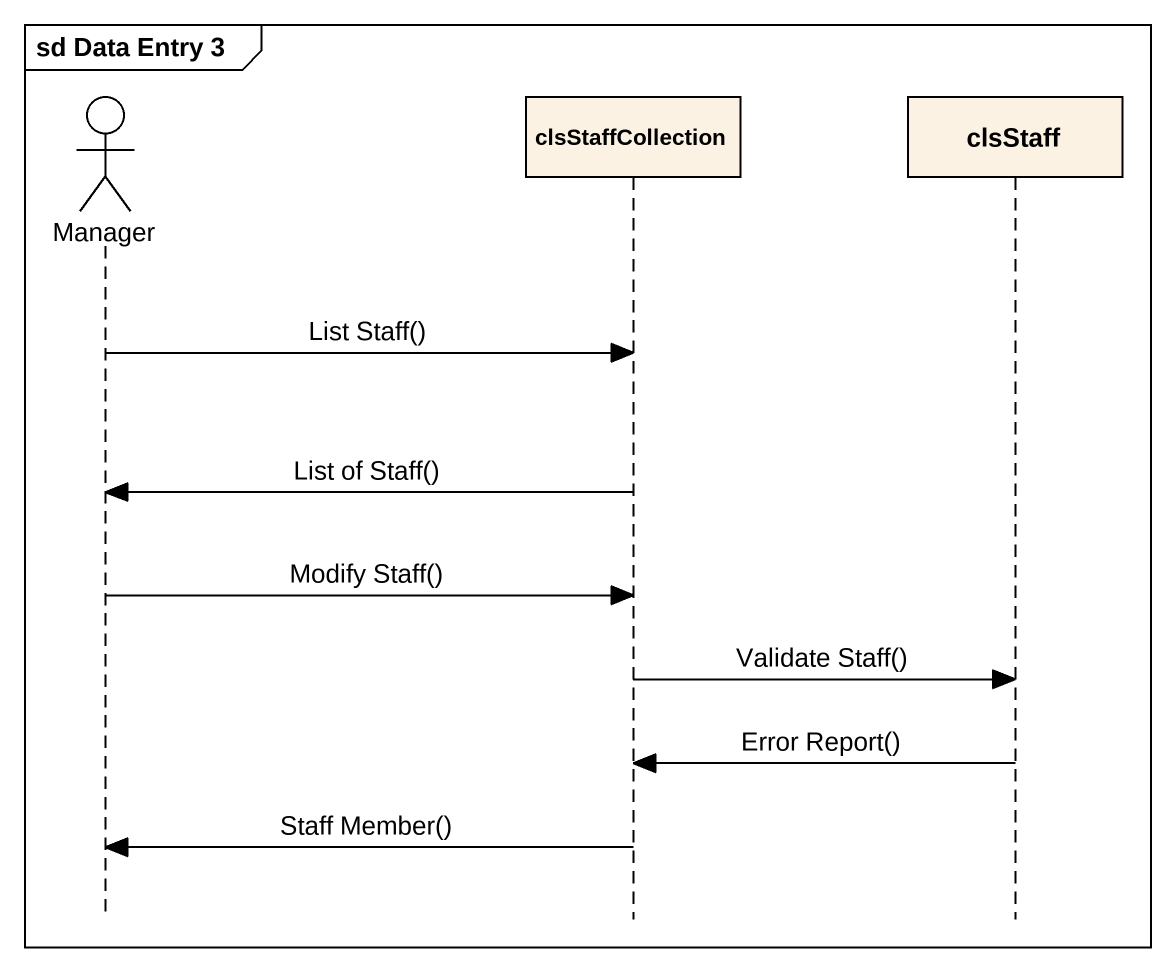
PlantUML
@startuml
mainframe sd Data Entry 3
hide footbox
actor Manager
participant clsStaffCollection
participant clsStaff

Manager -> clsStaffCollection : List Staff()
clsStaffCollection -> Manager : List of Staff()
Manager -> clsStaffCollection : Modify Staff()
clsStaffCollection -> clsStaff : Validate Staff()
clsStaff -> clsStaffCollection : Error Report()
clsStaffCollection -> Manager : Staff Member()
@enduml
